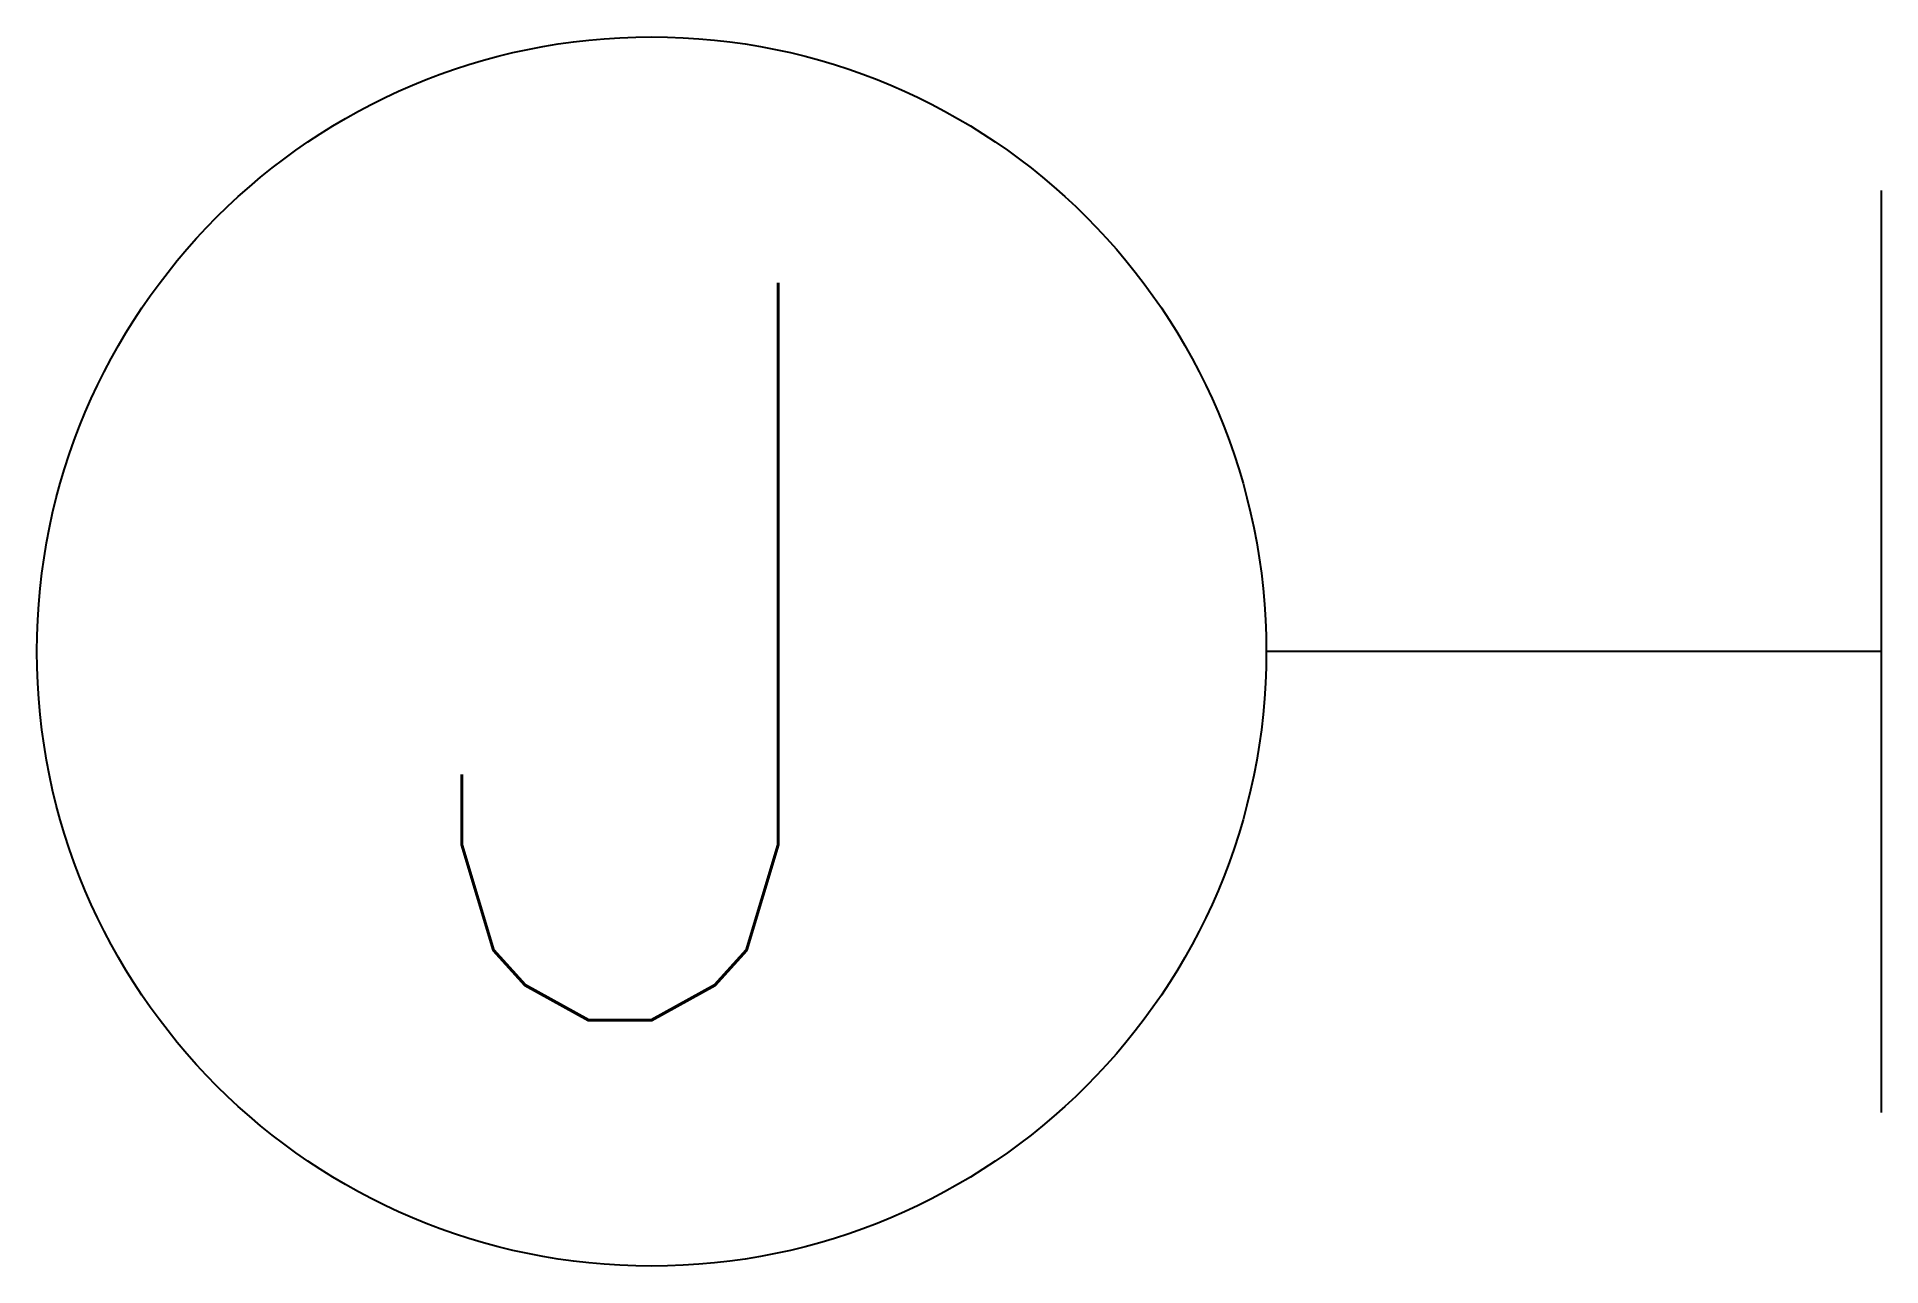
# Model space of a CAD drawing. Extents: x -0.234 to 0, y -0.078 to 0.078.
import ezdxf
from ezdxf.enums import TextEntityAlignment as Align

# ---------------------------------------------------------------- set-up
doc = ezdxf.new("R2010")
doc.units = 0
doc.header["$MEASUREMENT"] = 0
doc.layers.get('0').update_dxf_attribs({"linetype": 'CONTINUOUS'})
doc.styles.add('ANNOTATE', font='SIMPLEX')

# ---------------------------------------------------------------- blocks, each defined once
blk = doc.blocks.new('EP006')
for p, q in [((0, -0.05859), (0, 0.05859)), ((0, 0), (0.07812, 0))]:
    blk.add_line(p, q)
blk.add_circle((0.15625, 0), 0.07812)

msp = doc.modelspace()

# ---------------------------------------------------------------- block references
at = {"rotation": 180}
msp.add_blockref('EP006', (0, 0), dxfattribs=at)

# ---------------------------------------------------------------- texts
at = {"style": 'ANNOTATE'}
msp.add_text('J', height=0.09375, dxfattribs=at).set_placement((-0.15625, 0), align=Align.MIDDLE)

doc.saveas('drawing.dxf')
